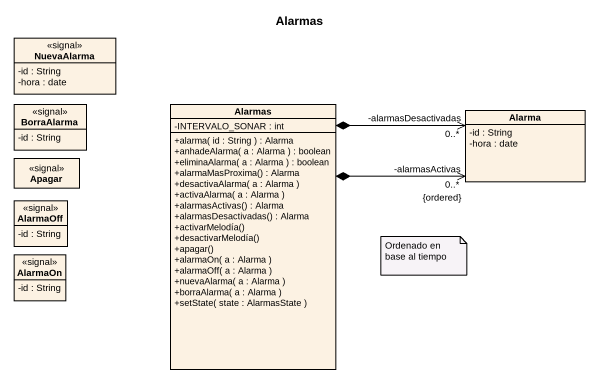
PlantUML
@startuml
title Alarmas
hide circle
hide empty members
skinparam classAttributeIconSize 0
class NuevaAlarma <<signal>> {
  -id : String
  -hora : date
}
class BorraAlarma <<signal>> {
  -id : String
}
class Alarmas {
  -INTERVALO_SONAR : int
  +alarma( id : String ) : Alarma
  +anhadeAlarma( a : Alarma ) : boolean
  +eliminaAlarma( a : Alarma ) : boolean
  +alarmaMasProxima() : Alarma
  +desactivaAlarma( a : Alarma )
  +activaAlarma( a : Alarma )
  +alarmasActivas() : Alarma
  +alarmasDesactivadas() : Alarma
  +activarMelodía()
  +desactivarMelodía()
  +apagar()
  +alarmaOn( a : Alarma )
  +alarmaOff( a : Alarma )
  +nuevaAlarma( a : Alarma )
  +borraAlarma( a : Alarma )
  +setState( state : AlarmasState )
}
class Alarma {
  -id : String
  -hora : date
}
class Apagar <<signal>>
class AlarmaOff <<signal>> {
  -id : String
}
class AlarmaOn <<signal>> {
  -id : String
}
Alarmas *-right-> "-alarmasDesactivadas\n0..*" Alarma
Alarmas *-right-> "-alarmasActivas\n0..*\n{ordered}" Alarma
note as N1
  Ordenado en base al tiempo
end note
@enduml
